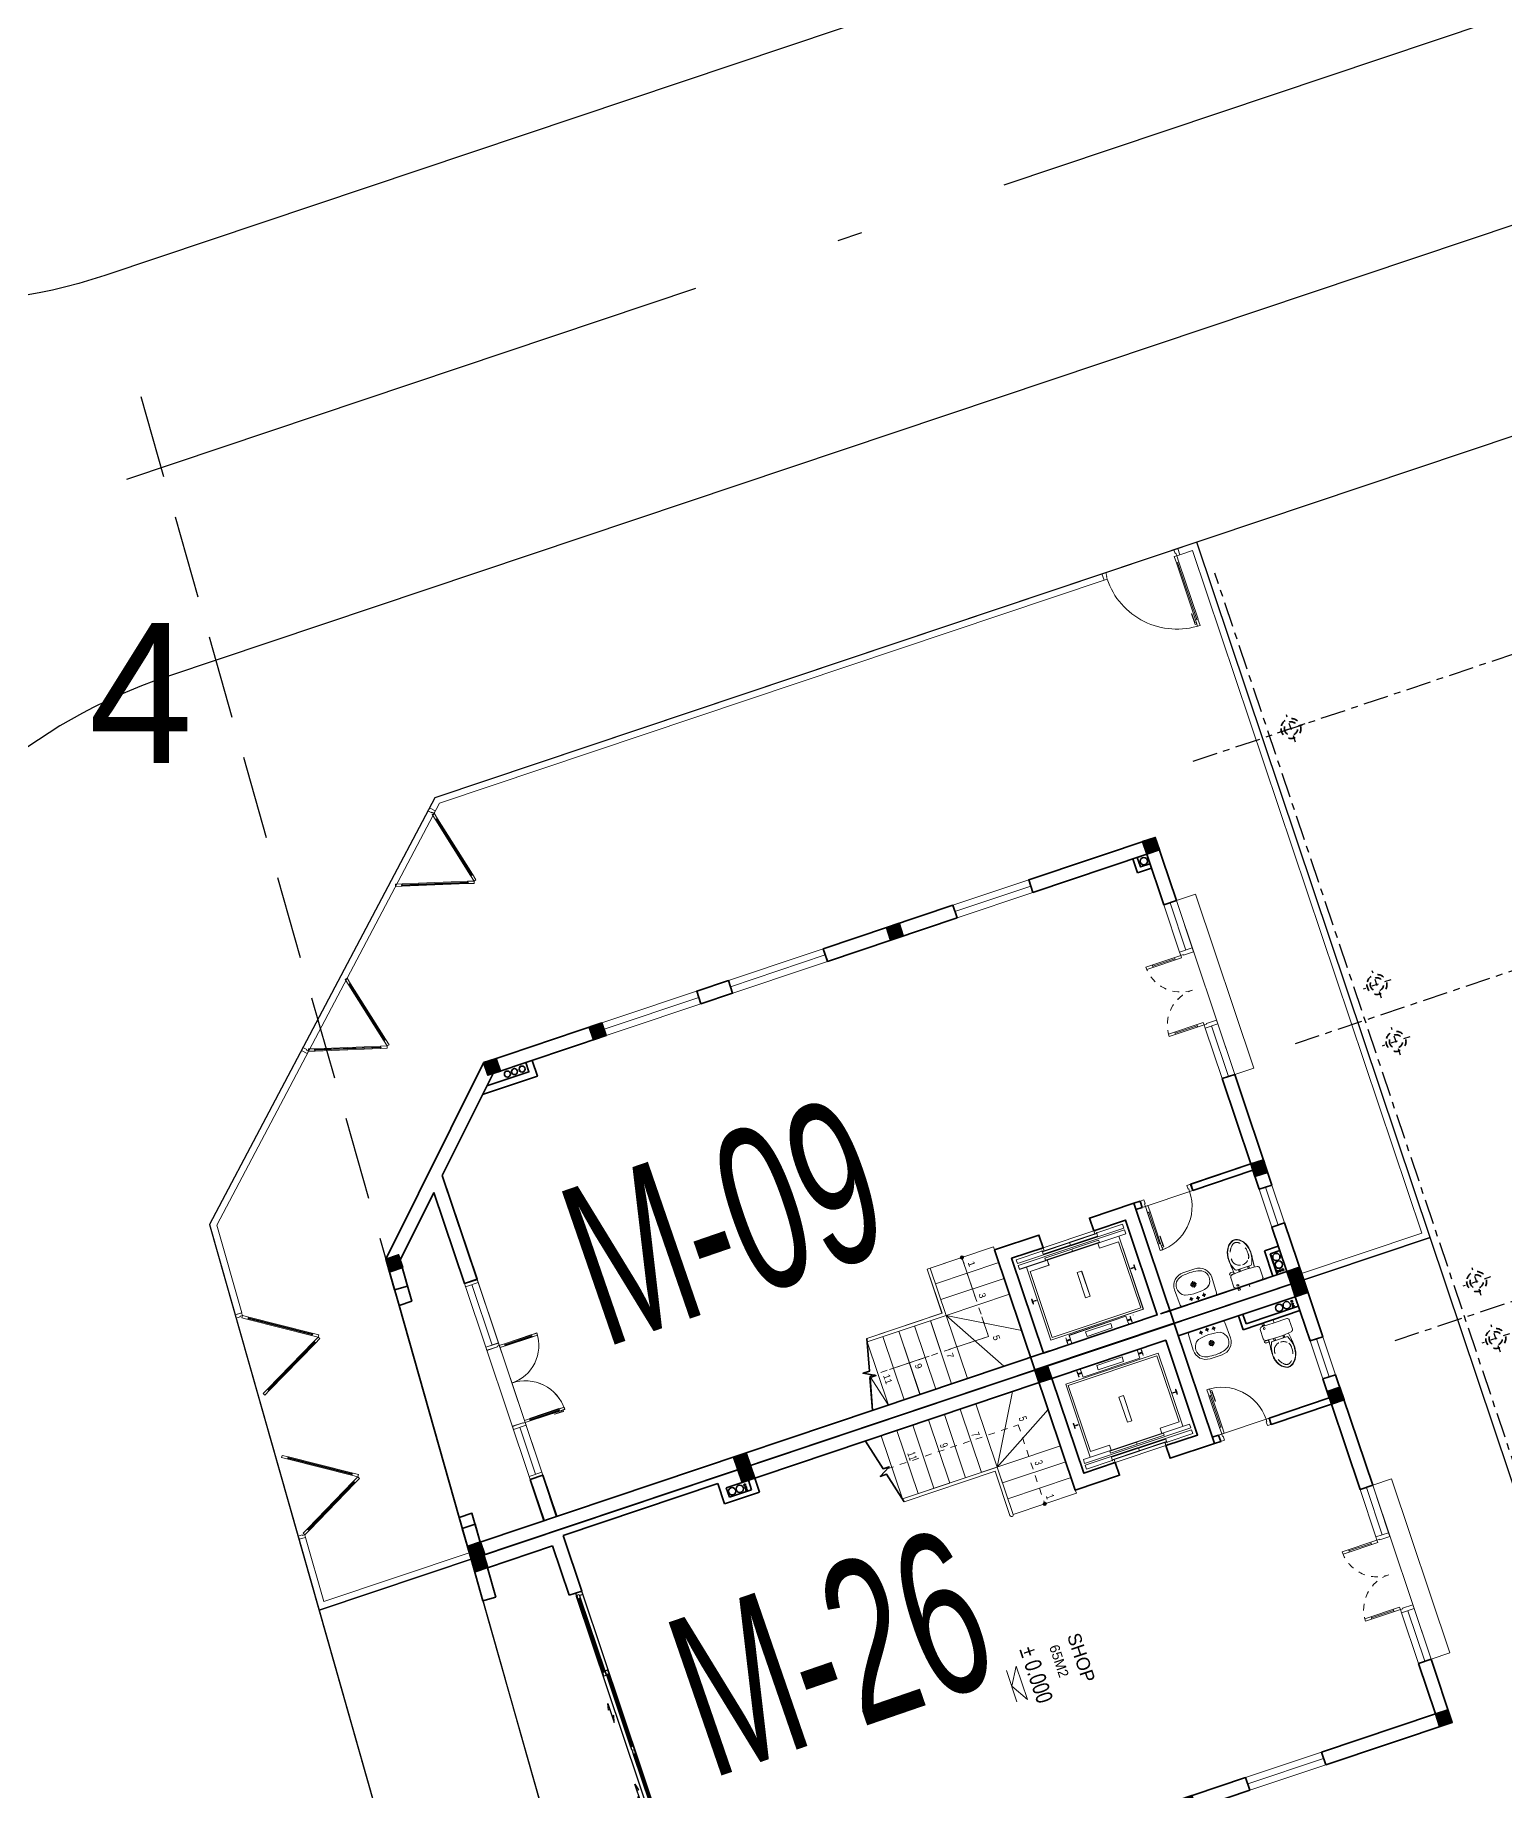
# Model space of a CAD drawing. Header units: metres. Extents: x 568006 to 1139366, y 2064802 to 4131555.
# Drawn here: x 569675.99 to 569698.03, y 2065962.79 to 2065989.13 of the extents above; entities that cross this region are included whole.
import ezdxf
from ezdxf.enums import TextEntityAlignment as Align
from ezdxf.xclip import XClip

# ---------------------------------------------------------------- set-up
doc = ezdxf.new("R2010")
doc.units = ezdxf.units.M
doc.header["$XCLIPFRAME"] = 0
for name, pattern in [('$AUDIT_BAD_LTYPE2', [0]), ('ACAD_ISO10W100', [18.5, 12, -3, 0.5, -3]), ('CENTER', [2, 1.25, -0.25, 0.25, -0.25]), ('CENTER2', [1.125, 0.75, -0.125, 0.125, -0.125]), ('HIDDEN', [0.375, 0.25, -0.125]), ('HIDDEN2', [0.1875, 0.125, -0.0625]), ('xref-thap C (mb tang 32-2)$0$HIDDEN', [0.375, 0.25, -0.125])]:
    doc.linetypes.add(name, pattern=pattern)
doc.layers.get('0').update_dxf_attribs({"linetype": 'CONTINUOUS'})
doc.layers.get('DEFPOINTS').update_dxf_attribs({"color": 152, "linetype": 'CONTINUOUS'})
doc.layers.add('-AREA', color=2, linetype='CONTINUOUS', plot=False)
for name, color, linetype, lineweight in [('-CONCRETE', 1, 'CONTINUOUS', 35), ('-DIM', 9, 'CONTINUOUS', 13), ('-DOOR', 137, 'CONTINUOUS', 9), ('-FURNITURE', 46, 'CONTINUOUS', 9), ('-HATCH', 8, 'CONTINUOUS', 5), ('-KH', 143, 'CONTINUOUS', 13), ('-LINE1', 7, 'CONTINUOUS', 18), ('-LINE2', 252, 'CONTINUOUS', 9), ('-TEXT', 7, 'CONTINUOUS', 15), ('-WALL', 4, 'CONTINUOUS', 35), ('A-KY HIEU', 34, 'CONTINUOUS', 20), ('E- RANH GIOI', 1, 'CENTER', 13), ('EC-Thiet bi', 8, 'CONTINUOUS', 25), ('hung-demlonha', 7, 'CONTINUOUS', 15)]:
    doc.layers.add(name, color=color, linetype=linetype, lineweight=lineweight)
for name, color, linetype in [('01.AXIS', 160, 'CENTER2'), ('APOLIC', 7, 'CONTINUOUS'), ('CDC.01.AXIS', 160, 'CENTER2'), ('datOlienke', 42, 'CONTINUOUS'), ('ghi_chu', 7, 'CONTINUOUS'), ('LogDg', 7, 'CONTINUOUS'), ('LoLK', 6, 'CONTINUOUS'), ('RANHGIOI', 2, 'HIDDEN'), ('TEXT25', 2, 'CONTINUOUS'), ('TimDg', 222, 'CONTINUOUS'), ('ViaHeS', 32, 'CONTINUOUS')]:
    doc.layers.add(name, color=color, linetype=linetype)
doc.styles.add('1', font='arial.ttf')
doc.styles.add('avantH', font='', dxfattribs={"height": 10})
doc.styles.add('kieuchuDim', font='arial.ttf', dxfattribs={"width": 0.75})
doc.styles.add('QH1', font='arialbd.ttf', dxfattribs={"width": 0.8})
doc.styles.add('SVN_AVO_thuong', font='')
doc.styles.add('T1', font='', dxfattribs={"height": 200})
doc.styles.get('avantH').set_extended_font_data('.VnAvantH')
doc.styles.get('SVN_AVO_thuong').set_extended_font_data('SVN-Avo')
doc.styles.get('T1').set_extended_font_data('VNgeometric Light')

# ---------------------------------------------------------------- blocks, each defined once
blk = doc.blocks.new('A$C33BC4D2A')
at = {"layer": 'A-KY HIEU', "color": 0, "const_width": 1.022}
blk.add_lwpolyline([(14.345, -292.097), (14.345, -4.903), (414.985, -4.903), (414.985, -292.097)], close=True, dxfattribs=at)
at = {"layer": 'DEFPOINTS', "color": 125}
blk.add_lwpolyline([(0, -297), (420, -297), (420, 0), (0, 0)], close=True, dxfattribs=at)
blk = doc.blocks.new('X-5M-DH-2-CORE$0$A$C75E80C28')
at = {"layer": '-LINE2', "linetype": 'Continuous', "ltscale": 2}
for p, q in [((-731, -149), (731, -149)), ((-731, -1305), (-731, -149)), ((-700, -179), (700, -179)), ((-700, -1225), (-700, -179)), ((-557, -113), (-560, -113)), ((-510, -22), (-510, -51)), ((-507, -22), (-510, -22)), ((-510, -109), (-510, -79)), ((-507, -22), (-507, -51)), ((-507, -109), (-507, -79)), ((-456, -57), (-501, -57)), ((-456, -60), (-501, -60)), ((-456, -70), (-501, -70)), ((-456, -73), (-501, -73)), ((-453, -63), (-453, -67)), ((-450, -63), (-450, -67)), ((450, -63), (450, -67)), ((453, -63), (453, -67)), ((456, -57), (501, -57)), ((456, -60), (501, -60)), ((456, -70), (501, -70)), ((456, -73), (501, -73)), ((457, -113), (460, -113)), ((507, -22), (510, -22)), ((507, -22), (507, -51)), ((507, -109), (507, -79)), ((510, -22), (510, -51)), ((510, -109), (510, -79)), ((700, -1225), (700, -179)), ((731, -1305), (731, -149)), ((840, -1305), (-840, -1305)), ((-840, -1365), (-840, -1305)), ((-700, -1225), (-400, -1225)), ((425, -1309), (-425, -1309)), ((-425, -1343), (-425, -1309)), ((-400, -1305), (-400, -1225)), ((0, -1309), (0, -1343)), ((700, -1225), (400, -1225)), ((400, -1305), (400, -1225)), ((425, -1343), (425, -1309)), ((840, -1365), (840, -1305)), ((840, -1365), (-840, -1365)), ((840, -1395), (-840, -1395)), ((-840, -1395), (-840, -1455)), ((-840, -1455), (-435, -1455)), ((-435, -1450), (-435, -1460)), ((-435, -1450), (-400, -1450)), ((-435, -1460), (-425, -1460)), ((-435, -1490), (-435, -1500)), ((-435, -1490), (-425, -1490)), ((-435, -1500), (-400, -1500)), ((-433, -1452), (-433, -1458)), ((-433, -1452), (-402, -1452)), ((-433, -1458), (-425, -1458)), ((-433, -1492), (-433, -1498)), ((-433, -1492), (-425, -1492)), ((-433, -1498), (-402, -1498)), ((430, -1406), (-430, -1406)), ((-430, -1406), (-430, -1446)), ((430, -1446), (-430, -1446)), ((425, -1343), (-425, -1343)), ((-425, -1458), (-425, -1460)), ((-425, -1490), (-425, -1492)), ((-402, -1452), (-402, -1498)), ((400, -1450), (-400, -1450)), ((-400, -1450), (-400, -1500)), ((0, -1406), (0, -1446)), ((400, -1450), (400, -1500)), ((435, -1450), (400, -1450)), ((435, -1500), (400, -1500)), ((402, -1452), (402, -1498)), ((433, -1452), (402, -1452)), ((433, -1498), (402, -1498)), ((433, -1458), (425, -1458)), ((425, -1458), (425, -1460)), ((435, -1460), (425, -1460)), ((425, -1490), (425, -1492)), ((435, -1490), (425, -1490)), ((433, -1492), (425, -1492)), ((430, -1406), (430, -1446)), ((433, -1452), (433, -1458)), ((433, -1492), (433, -1498)), ((435, -1450), (435, -1460)), ((840, -1455), (435, -1455)), ((435, -1490), (435, -1500)), ((840, -1395), (840, -1455))]:
    blk.add_line(p, q, dxfattribs=at)
for points in [[(-450, 0), (-450, -130), (450, -130), (450, 0)], [(-200, -29), (200, -29), (200, -101), (-200, -101)], [(-36, -584), (36, -584), (36, -984), (-36, -984)]]:
    blk.add_lwpolyline(points, close=True, dxfattribs=at)
for points in [[(-780, -789), (-751, -789, 0.414214), (-750, -788), (-750, -784), (-750, -780, 0.414214), (-751, -779), (-780, -779, -0.256978), (-784, -782), (-798, -782, -0.414214), (-801, -779), (-804, -750, 0.414214), (-807, -746), (-812, -746), (-812, -784), (-812, -822), (-807, -822, 0.414214), (-804, -818), (-801, -789, -0.414214), (-798, -786), (-784, -786, -0.256978), (-780, -789)], [(780, -789), (751, -789, -0.414214), (750, -788), (750, -784), (750, -780, -0.414214), (751, -779), (780, -779, 0.256978), (784, -782), (798, -782, 0.414214), (801, -779), (804, -750, -0.414214), (807, -746), (812, -746), (812, -784), (812, -822), (807, -822, -0.414214), (804, -818), (801, -789, 0.414214), (798, -786), (784, -786, 0.256978), (780, -789)]]:
    blk.add_lwpolyline(points, format="xyb", dxfattribs=at)
for centre, radius, start, end in [((-501, -51), 9.4, 180, 270), ((-501, -79), 9.4, 90, 180), ((-501, -51), 6.2, 180, 270), ((-501, -79), 6.2, 90, 180), ((-456, -63), 6.2, 360, 90), ((-456, -63), 3, 360, 90), ((-456, -67), 6.2, 270, 360), ((-456, -67), 3, 270, 360), ((456, -63), 6.2, 90, 180), ((456, -67), 6.2, 180, 270), ((456, -63), 3, 90, 180), ((456, -67), 3, 180, 270), ((501, -51), 6.2, 270, 360), ((501, -51), 9.4, 270, 360), ((501, -79), 9.4, 360, 90), ((501, -79), 6.2, 360, 90)]:
    blk.add_arc(centre, radius, start, end, dxfattribs=at)
blk = doc.blocks.new('A$C3F71457E')
at = {"layer": '-CONCRETE'}
blk.add_lwpolyline([(0, -100), (0, 400), (-1500, 400), (-1500, -1400), (0, -1400), (0, -900), (200, -900), (200, -1600), (-1700, -1600), (-1700, 600), (200, 600), (200, -100), (0, -100)], dxfattribs=at)
at = {"layer": '-LINE1'}
blk.add_line((0, -900), (0, -100), dxfattribs=at)
at = {"color": 2, "rotation": 90}
blk.add_blockref('X-5M-DH-2-CORE$0$A$C75E80C28', (-1500, -500), dxfattribs=at)
blk = doc.blocks.new('A$C18091ED7')
for p, q in [((0, -42), (0, 0)), ((146, -27), (179, -27)), ((146, -27), (146, -30)), ((146, -30), (166, -30)), ((153, -37), (146, -30)), ((152, 0), (152, -27)), ((152, 0), (179, 0)), ((153, -37), (166, -37)), ((153, -40), (153, -37)), ((153, -40), (178, -40)), ((153, -40), (178, -40)), ((153, -40), (153, -42)), ((165, -262), (165, -290)), ((185, -30), (166, -30)), ((178, -37), (166, -37)), ((168, -260), (228, -260)), ((185, -30), (178, -37)), ((178, -37), (178, -40)), ((178, -40), (178, -42)), ((179, 0), (179, -27)), ((179, -27), (185, -27)), ((185, -27), (185, -30)), ((231, -274), (231, -262)), ((-83, -267), (-83, -300)), ((-83, -278), (-83, -288)), ((-61, -290), (-83, -290)), ((-63, -265), (-81, -265)), ((-61, -267), (-61, -300)), ((61, -267), (61, -300)), ((61, -290), (83, -290)), ((63, -265), (81, -265)), ((83, -267), (83, -300)), ((83, -278), (83, -288)), ((168, -292), (207, -292))]:
    blk.add_line(p, q)
for points in [[(230, -219, -0.137407), (225, -235), (222, -241, -0.236081), (198, -255, -0.051961), (-198, -255, -0.236081), (-222, -241), (-225, -235, -0.137407), (-230, -219), (-230, -72, -0.198912), (-226, -63), (-209, -46, -0.198912), (-200, -42), (0, -42), (200, -42, -0.198912), (209, -46), (226, -63, -0.198912), (230, -72)], [(144, -619, -0.212405), (26, -734, -0.027685), (-1, -739, -0.022279), (-26, -734, -0.212405), (-144, -619, -0.142796), (-167, -428, -0.093005), (-128, -309, -0.256439), (-111, -300), (0, -300), (111, -300, -0.256439), (128, -309, -0.093005), (167, -428, -0.142796)]]:
    blk.add_lwpolyline(points, format="xyb", close=True)
at = {"linetype": 'xref-thap C (mb tang 32-2)$0$HIDDEN', "ltscale": 100}
blk.add_lwpolyline([(61, -669, -0.199031), (0, -699, -0.199031), (-61, -669, -0.218924), (-132, -478, -0.153791), (-112, -404, -0.236701), (0, -348, -0.236701), (112, -404, -0.153791), (132, -478, -0.218924)], format="xyb", close=True, dxfattribs=at)
blk.add_circle((166, -78), 13.9)
for centre, radius, start, end in [((168, -262), 2.47, 90, 180), ((-81, -267), 1.98, 90, 180), ((-63, -267), 1.98, 0, 90), ((63, -267), 1.98, 90, 180), ((81, -267), 1.98, 0, 90), ((168, -290), 2.47, 180, 270), ((207, -277), 15.5, 270, 306.4659), ((168, -225), 80.1, 306.4659, 320.3123), ((228, -274), 2.47, 320.3123, 0)]:
    blk.add_arc(centre, radius, start, end)
for points in [[(-156, -259), (-157, -267), (-164, -328), (-169, -385), (-184, -528), (-136, -679), (-50, -735), (-20, -741), (0, -744)], [(156, -259), (157, -267), (164, -328), (169, -385), (184, -528), (136, -679), (50, -735), (20, -741), (0, -744)]]:
    blk.add_open_spline(points, degree=3, knots=[130.613938, 130.613938, 130.613938, 130.613938, 152.852109, 311.129351, 417.703951, 561.383393, 697.692632, 710.812262, 710.812262, 710.812262, 710.812262])
blk = doc.blocks.new('*U286')
at = {"linetype": '$AUDIT_BAD_LTYPE2'}
for p, q in [((70, 100), (70, 600)), ((90, 600), (90, 100))]:
    blk.add_line(p, q, dxfattribs=at)
for points in [[(50, 600), (90, 600), (90, 700), (50, 700), (50, 600)], [(50, 603), (50, 100)], [(50, 100), (90, 100), (90, 0), (50, 0), (50, 100)]]:
    blk.add_lwpolyline(points)
for points in [[(118, 495), (118, 664), (90, 664), (90, 636), (113, 636), (113, 495)], [(0, 0), (50, 0), (50, -40), (60, -40), (60, -100), (0, -100)], [(800, 0), (750, 0), (750, -40), (740, -40), (740, -100), (800, -100)]]:
    blk.add_lwpolyline(points, close=True)
at = {"linetype": '$AUDIT_BAD_LTYPE2', "ltscale": 0.3}
blk.add_arc((50, 0), 700, 0, 90, dxfattribs=at)
blk = doc.blocks.new('*U181')
for points in [[(22, 564), (22, 734), (50, 734), (50, 706), (27, 706), (27, 564)], [(0, 0), (50, 0), (50, -40), (60, -40), (60, -246), (0, -246)], [(1599, 0), (1549, 0), (1549, -40), (1539, -40), (1539, -246), (1599, -246)]]:
    blk.add_lwpolyline(points, close=True)
for points in [[(50, 670), (90, 670), (90, 770), (50, 770), (50, 670)], [(50, 673), (50, 100)], [(1549, 629), (1509, 629), (1509, 729), (1549, 729), (1549, 629)], [(1549, 632), (1549, 100)], [(50, 100), (90, 100), (90, 0), (50, 0), (50, 100)], [(1549, 100), (1509, 100), (1509, 0), (1549, 0), (1549, 100)]]:
    blk.add_lwpolyline(points)
at = {"ltscale": 0.3}
for points in [[(820, 0, 0.414214), (50, 770, 0.414214)], [(820, 0, -0.414214), (1549, 729, -0.414214)]]:
    blk.add_lwpolyline(points, format="xyb", dxfattribs=at)
at = {"layer": 'APOLIC', "linetype": '$AUDIT_BAD_LTYPE2'}
for p, q in [((70, 100), (70, 670)), ((90, 670), (90, 100)), ((1509, 629), (1509, 100)), ((1529, 100), (1529, 629))]:
    blk.add_line(p, q, dxfattribs=at)
blk = doc.blocks.new('*U268')
for p, q in [((-1110, 450), (-1150, 450)), ((-1130, 100), (-1130, 450)), ((-90, 450), (-50, 450)), ((-70, 100), (-70, 450)), ((-1110, 100), (-1150, 100)), ((-90, 100), (-50, 100))]:
    blk.add_line(p, q)
for points in [[(-1150, 0), (-1110, 0), (-1110, 550), (-1150, 550)], [(-50, 0), (-90, 0), (-90, 550), (-50, 550)], [(-1200, -200), (-1140, -200), (-1140, -40), (-1150, -40), (-1150, 0), (-1200, 0)], [(0, -200), (-60, -200), (-60, -40), (-50, -40), (-50, 0), (0, 0)]]:
    blk.add_lwpolyline(points, close=True)
at = {"linetype": 'HIDDEN', "ltscale": 0.1}
for centre, start, end in [((-1150, 0), 0, 90), ((-50, 0), 90, 180)]:
    blk.add_arc(centre, 550, start, end, dxfattribs=at)
blk = doc.blocks.new('A$C4ace49fd')
for p, q in [((167, 414), (224, 414)), ((195, 383), (195, 443)), ((267, 429), (324, 429)), ((295, 398), (295, 458)), ((295, 165), (295, 264)), ((367, 414), (424, 414)), ((395, 383), (395, 443)), ((249, 215), (342, 215))]:
    blk.add_line(p, q)
for points in [[(0, 200, 0.414214), (200, 0), (390, 0, 0.414214), (590, 200), (581, 446, 0.409799), (551, 475), (39, 475, 0.403607), (9, 446)], [(177, 40, 0.090773), (424, 43, 0.149887), (521, 96, 0.430722), (482, 321, 0.080637), (470, 327, 0.127732), (125, 329, 0.074208), (114, 325, 0.443092), (69, 96, 0.13364), (154, 46, 0.033617)]]:
    blk.add_lwpolyline(points, format="xyb", close=True)
for centre, radius in [((195, 414), 17.5), ((295, 429), 17.5), ((395, 414), 17.5), ((295, 215), 37.5), ((295, 215), 22.5), ((295, 215), 22.5)]:
    blk.add_circle(centre, radius)
blk = doc.blocks.new('A$C5C575821')
at = {"layer": '-CONCRETE'}
h = blk.add_hatch(color=256, dxfattribs=at)
h.dxf.hatch_style = 1
h.paths.add_polyline_path([(0, 200), (0, 0), (200, 0), (200, 200)])
blk.add_lwpolyline([(0, 0), (200, 0), (200, 200), (0, 200)], close=True, dxfattribs=at)
blk = doc.blocks.new('MAU M9SH')
at = {"layer": '-HATCH', "true_color": 0x8c8896}
h = blk.add_hatch(color=252, dxfattribs=at)
h.dxf.hatch_style = 1
edge = h.paths.add_edge_path()
edge.add_arc((6051, -4751), 24.6, 0, 360)
at = {"layer": '-CONCRETE'}
for centre, radius in [((1285, -275, 0), 55), ((7545, -280, 0), 55), ((7666, -280, 0), 55), ((7757, -249, 0), 13), ((7757, -291, 0), 13), ((7757, -329, 0), 13), ((1275, -10104), 45), ((1275, -10224), 45), ((1275, -10337), 45)]:
    blk.add_circle(centre, radius, dxfattribs=at)
at = {"layer": '-DOOR'}
for p, q in [((4750, 0), (2000, 0)), ((1000, -2000), (1000, -3200)), ((1000, -3200), (1000, -2000)), ((1100, -2000), (1100, -3200)), ((1100, -3200), (1100, -2000)), ((1200, -2000), (1200, -3200)), ((1200, -3200), (1200, -2000)), ((1099, -5250), (1100, -6750)), ((1000, -7250), (1000, -6750)), ((1199, -7250), (1199, -6750)), ((1100, -7250), (1100, -8750)), ((4050, -11747), (7150, -11747)), ((4100, -11847), (5057, -11847)), ((6357, -11847), (7100, -11847)), ((4050, -11947), (7150, -11947))]:
    blk.add_line(p, q, dxfattribs=at)
for points in [[(2750, 0), (2000, 0), (2000, -200), (2750, -200)], [(4750, 0), (3950, 0), (3950, -200), (4750, -200)], [(6500, 0), (7100, 0), (7100, -200), (6500, -200)], [(1199, -8750), (1200, -5250), (1000, -5250), (999, -8750)], [(4100, -11947), (4050, -11947), (4050, -11747), (4100, -11747)], [(7100, -11947), (7150, -11947), (7150, -11747), (7100, -11747)]]:
    blk.add_lwpolyline(points, close=True, dxfattribs=at)
for points in [[(2750, -100), (2000, -100)], [(4750, -100), (3950, -100)], [(7100, -100), (6500, -100)]]:
    blk.add_lwpolyline(points, dxfattribs=at)
at = {"layer": '-HATCH'}
blk.add_line((6200, -1950), (6200, -1150), dxfattribs=at)
at = {"layer": '-KH', "linetype": 'HIDDEN2', "ltscale": 5}
blk.add_line((7300, -6626), (7800, -6501), dxfattribs=at)
blk.add_lwpolyline([(6051, -4751), (7300, -4751), (7300, -6626)], dxfattribs=at)
at = {"layer": '-KH'}
blk.add_circle((6051, -4751), 24.6, dxfattribs=at)
at = {"layer": '-LINE1'}
for p, q in [((6100, -4250), (6051, -4250)), ((6051, -5251), (6051, -4251)), ((6051, -4251), (6051, -5301)), ((6300, -5251), (6300, -4251)), ((6300, -4251), (6300, -5251)), ((6550, -5251), (6550, -4251)), ((6550, -4251), (6550, -5251)), ((6800, -4251), (6800, -5251)), ((6800, -5251), (7377, -4251)), ((6800, -5251), (7800, -4673)), ((6800, -5251), (6051, -5251)), ((6800, -6501), (6800, -5251)), ((6750, -5301), (6051, -5301)), ((6750, -6488), (6750, -5301))]:
    blk.add_line(p, q, dxfattribs=at)
at = {"layer": '-LINE1', "lineweight": 18}
for p, q in [((6800, -5251), (7800, -5251)), ((6800, -5501), (7800, -5501)), ((6800, -5751), (7800, -5751)), ((6800, -6001), (7800, -6001)), ((6800, -6251), (7800, -6251)), ((6800, -6501), (7800, -6501)), ((7800, -6751), (7800, -6751))]:
    blk.add_line(p, q, dxfattribs=at)
at = {"layer": '-LINE1'}
blk.add_lwpolyline([(2000, 0), (2000, 300), (4750, 300), (4750, 0)], dxfattribs=at)
at = {"layer": '-LINE2'}
blk.add_line((4050, -11947), (7150, -11947), dxfattribs=at)
at = {"layer": '-WALL'}
for p, q in [((2000, 0), (1000, 0)), ((2000, -200), (1200, -200)), ((1350, -350), (1350, -200)), ((1420, -420), (1420, -200)), ((2000, 0), (2000, -200)), ((6500, 0), (4750, 0)), ((4750, -200), (4750, 0)), ((6100, -200), (4750, -200)), ((6100, -1150), (6100, -200)), ((6500, -200), (6200, -200)), ((6200, -1150), (6200, -200)), ((6500, -200), (6500, 0)), ((8000, 0), (7100, 0)), ((7100, -200), (7100, 0)), ((7800, -200), (7100, -200)), ((7400, -420), (7400, -200)), ((7470, -350), (7470, -200)), ((7800, -2100), (7800, -200)), ((8000, -13168), (8000, 0)), ((1350, -350), (1200, -350)), ((1420, -420), (1200, -420)), ((7400, -420), (7800, -420)), ((7470, -350), (7800, -350)), ((6200, -1150), (6100, -1150)), ((6200, -1950), (6100, -1950)), ((6200, -2050), (6200, -1950)), ((7800, -2050), (7800, -2200)), ((1000, -3200), (1000, -5250)), ((1000, -3200), (1200, -3200)), ((1200, -3200), (1200, -5250)), ((7800, -12959), (7800, -3950)), ((1199, -5250), (1000, -5250)), ((1000, -5250), (1200, -5250)), ((1199, -8750), (999, -8750)), ((1000, -8750), (1000, -10622)), ((1000, -8750), (1200, -8750)), ((1200, -8750), (1200, -10539)), ((1000, -10622), (3326, -12947)), ((1200, -10539), (2409, -11747)), ((2409, -11747), (4050, -11747)), ((4050, -11947), (4050, -11747)), ((7150, -11747), (7800, -11747)), ((7150, -11947), (7150, -11747)), ((2609, -11947), (4050, -11947)), ((2609, -11947), (3412, -12751)), ((7150, -11947), (7800, -11947))]:
    blk.add_line(p, q, dxfattribs=at)
at = {"layer": '-WALL', "color": 250}
for p, q in [((1200, -6750), (1000, -6750)), ((1200, -7250), (1000, -7250))]:
    blk.add_line(p, q, dxfattribs=at)
at = {"layer": '-WALL'}
for points in [[(1200, -200), (1200, -2000), (1000, -2000), (1000, 0)], [(6100, -1950), (6100, -2050)], [(6750, -6488), (7226, -6607), (7226, -6708), (7320, -6537), (7320, -6631), (7800, -6751)], [(1447, -10786), (1447, -9920), (1200, -9920)], [(1200, -10020), (1347, -10020), (1347, -10686)], [(3412, -12751), (4050, -12781), (4050, -12982), (3326, -12947)], [(7350, -13137), (4050, -12982)], [(7800, -12959), (7350, -12937), (7350, -13137), (8000, -13168)]]:
    blk.add_lwpolyline(points, dxfattribs=at)
for points in [[(1200, -350), (1200, -200), (1350, -200), (1350, -350)], [(1000, -6750), (1200, -6750), (1200, -7250), (1000, -7250)]]:
    blk.add_lwpolyline(points, close=True, dxfattribs=at)
at = {"layer": 'DEFPOINTS'}
blk.add_lwpolyline([(-3000, 2000), (-3000, -10051), (1994, -15287), (8000, -15571), (8000, 2000)], close=True, dxfattribs=at)
at = {"layer": '-DOOR', "xscale": -1}
for name, p, rotation in [('*U268', (3950, -200), 180), ('*U286', (6200, -1950), 270)]:
    blk.add_blockref(name, p, dxfattribs=dict(at, rotation=rotation))
at = {"layer": '-DOOR', "xscale": -0.8130081300813009, "yscale": 0.8130081300813009, "zscale": 0.8130081300813009}
blk.add_blockref('*U181', (6357, -11747), dxfattribs=at)
at = {"layer": '-FURNITURE', "rotation": 270}
blk.add_blockref('A$C18091ED7', (7842, -797), dxfattribs=at)
at = {"layer": '-FURNITURE', "xscale": -1, "rotation": 270}
blk.add_blockref('A$C4ace49fd', (7325, -1884), dxfattribs=at)
at = {"layer": '-WALL'}
for p in [(1000, -200), (6100, -200), (7800, -200), (1000, -4250), (1000, -8950), (7800, -8950), (1000, -10620), (3326, -12947), (7800, -13150)]:
    blk.add_blockref('A$C5C575821', p, dxfattribs=at)
at = {"layer": '-WALL', "rotation": 180}
blk.add_blockref('A$C3F71457E', (6300, -3650), dxfattribs=at)
at = {"layer": '-TEXT', "style": 'T1'}
for s, p in [('1', (6152, -4693)), ('3', (6652, -4693)), ('5', (7321, -4693)), ('7', (7353, -5436)), ('9', (7353, -5936)), ('11', (7353, -6436))]:
    blk.add_text(s, height=100, rotation=360, dxfattribs=at).set_placement(p)
blk = doc.blocks.new('A$C758D662A')
at = {"linetype": 'HIDDEN', "ltscale": 500}
for radius in [300, 200]:
    blk.add_circle((0, 0), radius, dxfattribs=at)
at = {"layer": 'CDC.01.AXIS', "ltscale": 200}
for p, q in [((437, 0), (-437, 0)), ((0, 437), (0, -437))]:
    blk.add_line(p, q, dxfattribs=at)
blk = doc.blocks.new('MAU M1SH')
at = {"layer": '01.AXIS', "ltscale": 500}
for p, q in [((-370, 15724), (-370, -2671)), ((5410, 15724), (5410, -2671)), ((-1468, 14700), (6323, 14700)), ((-1468, 9100), (6323, 9100)), ((-1468, 4400), (6323, 4400)), ((-1575, -100), (6216, -100))]:
    blk.add_line(p, q, dxfattribs=at)
at = {"xscale": 0.5, "yscale": 0.5, "zscale": 0.5}
for p in [(-30, 14700), (5070, 14700), (-30, 9550), (5070, 9550), (-30, 8650), (5070, 8650), (-30, 4850), (5070, 4850), (-30, 3950), (5070, 3950), (-30, -100), (5070, -100)]:
    blk.add_blockref('A$C758D662A', p, dxfattribs=at)
blk = doc.blocks.new('*U179')
at = {"linetype": '$AUDIT_BAD_LTYPE2'}
for p, q in [((70, 100), (70, 1000)), ((90, 1000), (90, 100))]:
    blk.add_line(p, q, dxfattribs=at)
for points in [[(50, 1000), (90, 1000), (90, 1100), (50, 1100), (50, 1000)], [(50, 1003), (50, 100)], [(50, 100), (90, 100), (90, 0), (50, 0), (50, 100)]]:
    blk.add_lwpolyline(points)
for points in [[(118, 895), (118, 1064), (90, 1064), (90, 1036), (113, 1036), (113, 895)], [(0, 0), (50, 0), (50, -40), (60, -40), (60, -100), (0, -100)], [(1200, 0), (1150, 0), (1150, -40), (1140, -40), (1140, -100), (1200, -100)]]:
    blk.add_lwpolyline(points, close=True)
at = {"linetype": '$AUDIT_BAD_LTYPE2', "ltscale": 0.3}
blk.add_arc((50, 0), 1100, 0, 90, dxfattribs=at)
blk = doc.blocks.new('CONG2')
at = {"layer": '-LINE1', "lineweight": 18}
blk.add_line((257137, -126793), (257137, -126693), dxfattribs=at)
at = {"ltscale": 100}
for p, q in [((255907, -126606), (256397, -125757)), ((256427, -125775), (255937, -126623)), ((256527, -125775), (257017, -126623)), ((257047, -126606), (256557, -125757))]:
    blk.add_line(p, q, dxfattribs=at)
at = {"color": 8, "ltscale": 100}
for points in [[(256412, -125755), (256421, -125760), (255921, -126626), (255912, -126621)], [(256541, -125755), (256533, -125760), (257033, -126626), (257041, -126621)]]:
    blk.add_lwpolyline(points, close=True, dxfattribs=at)
at = {"ltscale": 100}
for points in [[(256477, -125688), (256427, -125775), (256416, -125768), (256421, -125760), (256412, -125755), (256407, -125763), (256397, -125757), (256447, -125671)], [(256477, -125688), (256527, -125775), (256538, -125768), (256533, -125760), (256541, -125755), (256546, -125763), (256557, -125757), (256507, -125671)], [(255917, -126612), (255912, -126621), (255921, -126626), (255926, -126617), (255937, -126623), (255887, -126710), (255857, -126693), (255907, -126606)], [(257036, -126612), (257041, -126621), (257033, -126626), (257028, -126617), (257017, -126623), (257067, -126710), (257097, -126693), (257047, -126606)], [(257087, -126728), (257097, -126728), (257097, -126693), (257137, -126693), (257137, -126793), (257087, -126793)]]:
    blk.add_lwpolyline(points, close=True, dxfattribs=at)
blk = doc.blocks.new('A$C11935A8C')
at = {"layer": '-HATCH', "true_color": 0x8c8896}
h = blk.add_hatch(color=252, dxfattribs=at)
h.dxf.hatch_style = 1
edge = h.paths.add_edge_path()
edge.add_arc((9.051, 10.82), 0.0246, 0, 360)
at = {"layer": '-CONCRETE'}
for centre, radius in [((4.285, 15.296), 0.055), ((10.545, 15.291), 0.055), ((10.666, 15.291), 0.055), ((10.757, 15.322), 0.013), ((10.757, 15.28), 0.013), ((10.757, 15.242), 0.013), ((4.275, 5.467), 0.045), ((4.275, 5.346), 0.045), ((4.275, 5.234), 0.045)]:
    blk.add_circle(centre, radius, dxfattribs=at)
at = {"layer": '-DOOR'}
for p, q in [((7.75, 15.571), (5, 15.571)), ((4, 13.571), (4, 12.371)), ((4, 12.371), (4, 13.571)), ((4.1, 13.571), (4.1, 12.371)), ((4.1, 12.371), (4.1, 13.571)), ((4.2, 13.571), (4.2, 12.371)), ((4.2, 12.371), (4.2, 13.571)), ((4.099, 10.321), (4.1, 8.821)), ((4, 8.321), (4, 8.821)), ((4.199, 8.321), (4.199, 8.821)), ((4.1, 8.321), (4.1, 6.821)), ((7.05, 3.823), (10.15, 3.823)), ((7.1, 3.723), (8.057, 3.723)), ((9.357, 3.723), (10.1, 3.723)), ((7.05, 3.623), (10.15, 3.623))]:
    blk.add_line(p, q, dxfattribs=at)
for points in [[(5.75, 15.571), (5, 15.571), (5, 15.371), (5.75, 15.371)], [(7.75, 15.571), (6.95, 15.571), (6.95, 15.371), (7.75, 15.371)], [(9.5, 15.571), (10.1, 15.571), (10.1, 15.371), (9.5, 15.371)], [(4.199, 6.821), (4.2, 10.321), (4, 10.321), (3.999, 6.821)], [(7.1, 3.623), (7.05, 3.623), (7.05, 3.823), (7.1, 3.823)], [(10.1, 3.623), (10.15, 3.623), (10.15, 3.823), (10.1, 3.823)]]:
    blk.add_lwpolyline(points, close=True, dxfattribs=at)
for points in [[(5.75, 15.471), (5, 15.471)], [(7.75, 15.471), (6.95, 15.471)], [(10.1, 15.471), (9.5, 15.471)]]:
    blk.add_lwpolyline(points, dxfattribs=at)
at = {"layer": '-HATCH'}
blk.add_line((9.2, 13.621), (9.2, 14.421), dxfattribs=at)
at = {"layer": '-KH', "linetype": 'HIDDEN2', "ltscale": 5}
blk.add_line((10.3, 8.945), (10.8, 9.07), dxfattribs=at)
blk.add_lwpolyline([(9.051, 10.82), (10.3, 10.82), (10.3, 8.945)], dxfattribs=at)
at = {"layer": '-KH'}
blk.add_circle((9.051, 10.82), 0.0246, dxfattribs=at)
at = {"layer": '-LINE1'}
for p, q in [((9.1, 11.321), (9.051, 11.321)), ((9.051, 10.32), (9.051, 11.32)), ((9.051, 11.32), (9.051, 10.27)), ((9.3, 10.32), (9.3, 11.32)), ((9.3, 11.32), (9.3, 10.32)), ((9.55, 10.32), (9.55, 11.32)), ((9.55, 11.32), (9.55, 10.32)), ((9.8, 11.32), (9.8, 10.32)), ((9.8, 10.32), (10.377, 11.32)), ((9.8, 10.32), (10.8, 10.898)), ((9.8, 10.32), (9.051, 10.32)), ((9.75, 10.27), (9.051, 10.27)), ((9.75, 9.083), (9.75, 10.27)), ((9.8, 9.07), (9.8, 10.32))]:
    blk.add_line(p, q, dxfattribs=at)
at = {"layer": '-LINE1', "lineweight": 18}
for p, q in [((9.8, 10.32), (10.8, 10.32)), ((9.8, 10.07), (10.8, 10.07)), ((9.8, 9.82), (10.8, 9.82)), ((9.8, 9.57), (10.8, 9.57)), ((9.8, 9.32), (10.8, 9.32)), ((9.8, 9.07), (10.8, 9.07)), ((10.8, 8.82), (10.8, 8.82))]:
    blk.add_line(p, q, dxfattribs=at)
at = {"layer": '-LINE1', "linetype": 'Continuous', "ltscale": 10}
blk.add_line((9.901, 0.152), (9.896, 0.052), dxfattribs=at)
blk.add_lwpolyline([(0, 17.571), (0, 5.519), (4.994, 0.284), (11, 0), (11, 17.571)], close=True, dxfattribs=at)
for points in [[(10.9, 15.571), (10.9, 17.471), (0.1, 17.471), (0.1, 17.271)], [(0.1, 16.071), (0.1, 5.56), (5.039, 0.382), (6.405, 0.317), (6.4, 0.217)]]:
    blk.add_lwpolyline(points, dxfattribs=at)
at = {"layer": '-LINE1'}
blk.add_lwpolyline([(5, 15.571), (5, 15.871), (7.75, 15.871), (7.75, 15.571)], dxfattribs=at)
at = {"layer": '-LINE2'}
blk.add_line((7.05, 3.623), (10.15, 3.623), dxfattribs=at)
for points in [[(10.52, 2.425), (6.806, 2.601)], [(9.901, 0.152), (10.9, 0.105), (10.9, 2.407)]]:
    blk.add_lwpolyline(points, dxfattribs=at)
at = {"layer": '-WALL'}
for p, q in [((5, 15.571), (4, 15.571)), ((5, 15.571), (5, 15.371)), ((9.5, 15.571), (7.75, 15.571)), ((7.75, 15.371), (7.75, 15.571)), ((9.5, 15.371), (9.5, 15.571)), ((11, 15.571), (10.1, 15.571)), ((10.1, 15.371), (10.1, 15.571)), ((11, 2.403), (11, 15.571)), ((5, 15.371), (4.2, 15.371)), ((4.35, 15.221), (4.35, 15.371)), ((4.42, 15.151), (4.42, 15.371)), ((9.1, 15.371), (7.75, 15.371)), ((9.1, 14.421), (9.1, 15.371)), ((9.5, 15.371), (9.2, 15.371)), ((9.2, 14.421), (9.2, 15.371)), ((10.8, 15.371), (10.1, 15.371)), ((10.4, 15.151), (10.4, 15.371)), ((10.47, 15.221), (10.47, 15.371)), ((10.8, 13.471), (10.8, 15.371)), ((4.35, 15.221), (4.2, 15.221)), ((4.42, 15.151), (4.2, 15.151)), ((10.4, 15.151), (10.8, 15.151)), ((10.47, 15.221), (10.8, 15.221)), ((9.2, 14.421), (9.1, 14.421)), ((9.2, 13.621), (9.1, 13.621)), ((9.2, 13.521), (9.2, 13.621)), ((10.8, 13.521), (10.8, 13.371)), ((4, 12.371), (4, 10.321)), ((4, 12.371), (4.2, 12.371)), ((4.2, 12.371), (4.2, 10.321)), ((10.8, 2.612), (10.8, 11.621)), ((4.199, 10.321), (4, 10.321)), ((4, 10.321), (4.2, 10.321)), ((4.199, 6.821), (3.999, 6.821)), ((4, 6.821), (4, 4.949)), ((4, 6.821), (4.2, 6.821)), ((4.2, 6.821), (4.2, 5.032)), ((4.2, 5.032), (5.409, 3.823)), ((4, 4.949), (6.326, 2.623)), ((5.409, 3.823), (7.05, 3.823)), ((7.05, 3.623), (7.05, 3.823)), ((10.15, 3.823), (10.8, 3.823)), ((10.15, 3.623), (10.15, 3.823)), ((5.609, 3.623), (7.05, 3.623)), ((5.609, 3.623), (6.412, 2.82)), ((10.15, 3.623), (10.8, 3.623)), ((10.52, 2.425), (10.52, 2.626)), ((10.8, 2.612), (10.52, 2.626)), ((10.52, 2.425), (11, 2.403))]:
    blk.add_line(p, q, dxfattribs=at)
at = {"layer": '-WALL', "color": 250}
for p, q in [((4.2, 8.821), (4, 8.821)), ((4.2, 8.321), (4, 8.321))]:
    blk.add_line(p, q, dxfattribs=at)
at = {"layer": '-WALL'}
for points in [[(4.2, 15.371), (4.2, 13.571), (4, 13.571), (4, 15.571)], [(9.1, 13.621), (9.1, 13.521)], [(9.75, 9.083), (10.226, 8.964), (10.226, 8.862), (10.32, 9.034), (10.32, 8.94), (10.8, 8.82)], [(4.447, 4.784), (4.447, 5.651), (4.2, 5.651)], [(4.2, 5.551), (4.347, 5.551), (4.347, 4.884)], [(6.326, 2.623), (6.806, 2.601), (6.815, 2.801), (6.412, 2.82)]]:
    blk.add_lwpolyline(points, dxfattribs=at)
for points in [[(4.2, 15.221), (4.2, 15.371), (4.35, 15.371), (4.35, 15.221)], [(4, 8.821), (4.2, 8.821), (4.2, 8.321), (4, 8.321)]]:
    blk.add_lwpolyline(points, close=True, dxfattribs=at)
at = {"layer": '-DOOR', "yscale": 0.001, "zscale": 0.001}
for name, p, xscale, rotation in [('*U179', (0.1, 17.271), 0.001, 270), ('*U268', (6.95, 15.371), -0.001, 180), ('*U286', (9.2, 13.621), -0.001, 270), ('CONG2', (269.347, -93.151), -0.001, 313.6480678776666), ('CONG2', (-82.778, 275.996), 0.001, 313.6480678776806), ('CONG2', (269.244, 114.712), -0.001, 357.2904536216293), ('CONG2', (-240.987, 138.809), 0.001, 357.3018178901129)]:
    blk.add_blockref(name, p, dxfattribs=dict(at, xscale=xscale, rotation=rotation))
at = {"layer": '-DOOR', "xscale": -0.0008130081300813009, "yscale": 0.0008130081300813009, "zscale": 0.0008130081300813009}
blk.add_blockref('*U181', (9.357, 3.823), dxfattribs=at)
at = {"layer": '-FURNITURE', "yscale": 0.001, "zscale": 0.001, "rotation": 270}
for name, p, xscale in [('A$C18091ED7', (10.842, 14.774), 0.001), ('A$C4ace49fd', (10.325, 13.687), -0.001)]:
    blk.add_blockref(name, p, dxfattribs=dict(at, xscale=xscale))
at = {"layer": '-WALL', "xscale": 0.001, "yscale": 0.001, "zscale": 0.001}
for p in [(4, 15.371), (9.1, 15.371), (10.8, 15.371), (4, 11.321), (4, 6.62), (10.8, 6.621), (4, 4.95), (6.326, 2.623), (10.8, 2.421)]:
    blk.add_blockref('A$C5C575821', p, dxfattribs=at)
at = {"layer": '-WALL', "xscale": 0.001, "yscale": 0.001, "zscale": 0.001, "rotation": 180}
blk.add_blockref('A$C3F71457E', (9.3, 11.921), dxfattribs=at)
at = {"layer": '-TEXT', "style": 'T1'}
for s, p in [('1', (9.152, 10.878)), ('3', (9.652, 10.878)), ('5', (10.321, 10.878)), ('7', (10.353, 10.135)), ('9', (10.353, 9.635)), ('11', (10.353, 9.135))]:
    blk.add_text(s, height=0.1, dxfattribs=at).set_placement(p)
blk = doc.blocks.new('*U182')
at = {"color": 8, "ltscale": 100}
for p, q in [((50, 100), (4969, 100)), ((50, 0), (4969, 0))]:
    blk.add_line(p, q, dxfattribs=at)
at = {"ltscale": 100}
for p, q in [((105, 45), (1245, 45)), ((1245, 10), (105, 10)), ((1315, 90), (2440, 90)), ((2440, 55), (1315, 55)), ((3704, 90), (2580, 90)), ((2580, 55), (3704, 55)), ((4914, 45), (3774, 45)), ((3774, 10), (4914, 10))]:
    blk.add_line(p, q, dxfattribs=at)
for points in [[(50, 100), (0, 100), (0, 0), (50, 0), (50, 10), (35, 10), (35, 45), (50, 45)], [(5019, 0), (4969, 0), (4969, 10), (4984, 10), (4984, 45), (4969, 45), (4969, 100), (5019, 100)]]:
    blk.add_lwpolyline(points, close=True)
for points in [[(105, 32), (95, 32), (95, 22), (105, 22), (105, 10), (35, 10), (35, 45), (105, 45)], [(1245, 90), (1315, 90), (1315, 77), (1305, 77), (1305, 67), (1315, 67), (1315, 55), (1245, 55)], [(1315, 10), (1245, 10), (1245, 22), (1255, 22), (1255, 32), (1245, 32), (1245, 45), (1315, 45)], [(2440, 67), (2450, 67), (2450, 77), (2440, 77), (2440, 90), (2510, 90), (2510, 55), (2440, 55)], [(2580, 67), (2570, 67), (2570, 77), (2580, 77), (2580, 90), (2510, 90), (2510, 55), (2580, 55)], [(3774, 90), (3704, 90), (3704, 77), (3714, 77), (3714, 67), (3704, 67), (3704, 55), (3774, 55)], [(3704, 10), (3774, 10), (3774, 22), (3764, 22), (3764, 32), (3774, 32), (3774, 45), (3704, 45)], [(4914, 32), (4924, 32), (4924, 22), (4914, 22), (4914, 10), (4984, 10), (4984, 45), (4914, 45)]]:
    blk.add_lwpolyline(points, close=True, dxfattribs=at)
at = {"color": 8, "ltscale": 100}
for points in [[(1255, 32), (1255, 22), (95, 22), (95, 32)], [(1305, 67), (1305, 77), (2450, 77), (2450, 67)], [(3714, 67), (3714, 77), (2570, 77), (2570, 67)], [(3764, 32), (3764, 22), (4924, 22), (4924, 32)]]:
    blk.add_lwpolyline(points, close=True, dxfattribs=at)
for points in [[(1822, -65), (1822, -90), (1722, -65), (2022, -65), (1922, -40), (1922, -65)], [(3197, -65), (3197, -90), (3297, -65), (2997, -65), (3097, -40), (3097, -65)]]:
    blk.add_lwpolyline(points)
blk = doc.blocks.new('M26')
at = {"layer": '-HATCH', "true_color": 0x8c8896}
h = blk.add_hatch(color=252, dxfattribs=at)
h.dxf.hatch_style = 1
edge = h.paths.add_edge_path()
edge.add_arc((-7050, -6750), 24.6, 0, 360)
at = {"layer": '-CONCRETE'}
for centre, radius in [((-8720, -2363, 0), 55), ((-8751, -2272, 0), 13), ((-8709, -2272, 0), 13), ((-8671, -2272, 0), 13), ((-8720, -2483, 0), 55), ((-8720, -11013, 0), 55), ((-8751, -10922, 0), 13), ((-8709, -10922, 0), 13), ((-8671, -10922, 0), 13), ((-8720, -11133, 0), 55)]:
    blk.add_circle(centre, radius, dxfattribs=at)
at = {"layer": '-DOOR'}
for p, q in [((-5750, -2000), (-3000, -2000)), ((-2200, -4000), (-2200, -5200)), ((-2200, -5200), (-2200, -4000)), ((-2100, -4000), (-2100, -5200)), ((-2100, -5200), (-2100, -4000)), ((-2000, -4000), (-2000, -5200)), ((-2000, -5200), (-2000, -4000)), ((-2099, -7250), (-2100, -8750)), ((-2199, -9250), (-2199, -8750)), ((-2000, -9250), (-2000, -8750)), ((-2100, -9250), (-2100, -10750))]:
    blk.add_line(p, q, dxfattribs=at)
for points in [[(-7500, -2000), (-8100, -2000), (-8100, -2200), (-7500, -2200)], [(-5750, -2000), (-5000, -2000), (-5000, -2200), (-5750, -2200)], [(-3800, -2000), (-3000, -2000), (-3000, -2200), (-3800, -2200)], [(-2199, -10750), (-2200, -7250), (-2000, -7250), (-1999, -10750)]]:
    blk.add_lwpolyline(points, close=True, dxfattribs=at)
for points in [[(-8100, -2100), (-7500, -2100)], [(-5750, -2100), (-5000, -2100)], [(-3800, -2100), (-3000, -2100)]]:
    blk.add_lwpolyline(points, dxfattribs=at)
at = {"layer": '-KH'}
blk.add_line((-4366, -8090), (-4862, -8090), dxfattribs=at)
blk.add_line((-4366, -8090), (-4862, -8090), dxfattribs=at)
at = {"layer": '-KH', "linetype": 'HIDDEN2', "ltscale": 5}
blk.add_lwpolyline([(-8300, -8822), (-8300, -6750), (-7075, -6750)], dxfattribs=at)
at = {"layer": '-KH'}
blk.add_lwpolyline([(-4878, -7931), (-4351, -7931), (-4614, -8090)], close=True, dxfattribs=at)
blk.add_lwpolyline([(-4878, -7931), (-4351, -7931), (-4614, -8090)], close=True, dxfattribs=at)
blk.add_circle((-7050, -6750), 24.6, dxfattribs=at)
blk.add_solid([(-4614, -8090), (-4614, -7931), (-4878, -7931), (-4614, -8090)], dxfattribs=at)
blk.add_solid([(-4614, -8090), (-4614, -7931), (-4878, -7931), (-4614, -8090)], dxfattribs=at)
at = {"layer": '-LINE1'}
for p, q in [((-7800, -7250), (-8377, -6250)), ((-7800, -6250), (-7800, -8750)), ((-7550, -6250), (-7550, -7250)), ((-7300, -6250), (-7300, -7250)), ((-7050, -6250), (-7100, -6250)), ((-7050, -7250), (-7050, -6250)), ((-7800, -7250), (-8800, -6673)), ((-7300, -7250), (-8800, -7250)), ((-7800, -8750), (-7800, -7250)), ((-7800, -7250), (-7050, -7250)), ((-7750, -8738), (-7750, -7300)), ((-7750, -7300), (-7050, -7300)), ((-7800, -7500), (-8800, -7500)), ((-7800, -7750), (-8800, -7750)), ((-7800, -8000), (-8800, -8000)), ((-7800, -8250), (-8800, -8250)), ((-7800, -8500), (-8800, -8500)), ((-7800, -8750), (-8800, -8750))]:
    blk.add_line(p, q, dxfattribs=at)
blk.add_lwpolyline([(-3000, -2000), (-3000, -1700), (-5750, -1700), (-5750, -2000)], dxfattribs=at)
blk.add_arc((-7050, -7275), 25, 270, 90, dxfattribs=at)
at = {"layer": '-LINE2'}
blk.add_line((-7200, -3950), (-7200, -3150), dxfattribs=at)
at = {"layer": '-WALL'}
for p, q in [((-9000, -2000), (-9000, -15146)), ((-8100, -2000), (-9000, -2000)), ((-8100, -2000), (-8100, -2200)), ((-5750, -2000), (-7500, -2000)), ((-7500, -2000), (-7500, -2200)), ((-5750, -2200), (-5750, -2000)), ((-2000, -2000), (-3000, -2000)), ((-3000, -2000), (-3000, -2200)), ((-2000, -4000), (-2000, -2000)), ((-8100, -2200), (-8800, -2200)), ((-8800, -2200), (-8800, -4050)), ((-8650, -3030), (-8650, -2200)), ((-8580, -3100), (-8580, -2200)), ((-7200, -2200), (-7500, -2200)), ((-7200, -3150), (-7200, -2200)), ((-5750, -2200), (-7100, -2200)), ((-7100, -3150), (-7100, -2200)), ((-2200, -2200), (-3000, -2200)), ((-2200, -4000), (-2200, -2200)), ((-8650, -3030), (-8800, -3030)), ((-8580, -3100), (-8800, -3100)), ((-7200, -3150), (-7100, -3150)), ((-7200, -4050), (-7200, -3950)), ((-7200, -3950), (-7100, -3950)), ((-7100, -4050), (-7100, -3950)), ((-2000, -4000), (-2200, -4000)), ((-2200, -5200), (-2200, -7250)), ((-2000, -5200), (-2200, -5200)), ((-2000, -5200), (-2000, -7250)), ((-8800, -6250), (-8800, -11200)), ((-2000, -7250), (-2200, -7250)), ((-2199, -7250), (-2000, -7250)), ((-8580, -10750), (-8800, -10750)), ((-8580, -11300), (-8580, -10750)), ((-2200, -13747), (-2200, -10750)), ((-2000, -10750), (-2200, -10750)), ((-2199, -10750), (-1999, -10750)), ((-2000, -10750), (-2000, -15499)), ((-8650, -11200), (-8650, -10850)), ((-8900, -11300), (-8900, -13747)), ((-8580, -11300), (-8900, -11300)), ((-8650, -11200), (-8800, -11200)), ((-8900, -13747), (-8019, -13747)), ((-8800, -13947), (-8019, -13947)), ((-8019, -13947), (-8019, -13747)), ((-8019, -13747), (-8019, -13947)), ((-3000, -13747), (-2200, -13747)), ((-3000, -13947), (-3000, -13747)), ((-3000, -13947), (-2200, -13947)), ((-8350, -15199), (-9000, -15168)), ((-2000, -15499), (-2650, -15468))]:
    blk.add_line(p, q, dxfattribs=at)
at = {"layer": '-WALL', "color": 250}
for p, q in [((-2200, -8750), (-2000, -8750)), ((-2200, -9250), (-2000, -9250))]:
    blk.add_line(p, q, dxfattribs=at)
at = {"layer": '-WALL'}
for points in [[(-7750, -8738), (-8226, -8857), (-8226, -8958), (-8320, -8786), (-8320, -8880), (-8800, -9000)], [(-8650, -10850), (-8800, -10850)], [(-8341, -14999), (-8800, -14977), (-8800, -13947)], [(-2200, -13947), (-2200, -15289), (-2641, -15268)], [(-8350, -15199), (-8341, -14999)], [(-2650, -15468), (-2641, -15268)]]:
    blk.add_lwpolyline(points, dxfattribs=at)
blk.add_lwpolyline([(-2000, -8750), (-2200, -8750), (-2200, -9250), (-2000, -9250)], close=True, dxfattribs=at)
at = {"layer": 'EC-Thiet bi'}
blk.add_lwpolyline([(-8350, -15199), (-2650, -15468)], dxfattribs=at)
at = {"layer": 'LoLK'}
blk.add_lwpolyline([(-9000, 0), (-9000, -17571), (0, -17996), (0, 0)], close=True, dxfattribs=at)
at = {"layer": '-DOOR'}
for name, p, rotation in [('*U268', (-5000, -2200), 180), ('*U286', (-7200, -3950), 90.0000000100494)]:
    blk.add_blockref(name, p, dxfattribs=dict(at, rotation=rotation))
at = {"layer": '-FURNITURE', "xscale": -1, "rotation": 90}
blk.add_blockref('A$C18091ED7', (-8574, -2626), dxfattribs=at)
at = {"layer": '-FURNITURE', "rotation": 90.00000000000001}
blk.add_blockref('A$C4ace49fd', (-8325, -3906), dxfattribs=at)
at = {"layer": '-WALL', "xscale": -1}
for p in [(-8800, -2200), (-7100, -2200), (-2000, -2200), (-8800, -6250), (-2000, -6250), (-8800, -10950), (-2000, -10950), (-8800, -15168), (-2000, -15485)]:
    blk.add_blockref('A$C5C575821', p, dxfattribs=at)
at = {"layer": '-WALL', "xscale": -1, "rotation": 180}
blk.add_blockref('A$C3F71457E', (-7300, -5650), dxfattribs=at)
at = {"layer": 'EC-Thiet bi', "xscale": -1}
blk.add_blockref('*U182', (-3000, -13847), dxfattribs=at)
at = {"layer": '-TEXT', "style": '1', "width": 0.75}
blk.add_text('%%P 0.000', height=250, dxfattribs=at).set_placement((-5099, -7808))
at = {"layer": 'DEFPOINTS', "style": 'T1', "width": 0.7}
for s, p in [('3', (-7695, -6698)), ('1', (-7159, -6698)), ('5', (-8398, -6714)), ('7', (-8398, -7464)), ('9', (-8394, -7964)), ('11', (-8426, -8464))]:
    blk.add_text(s, height=120, rotation=0, dxfattribs=at).set_placement(p)
at = {"layer": 'TEXT25'}
for s, height, style, p in [('SHOP', 200, 'SVN_AVO_thuong', (-5068, -7065)), ('65M2', 150, 'T1', (-4998, -7371))]:
    blk.add_text(s, height=height, rotation=360, dxfattribs=dict(at, style=style)).set_placement(p)
blk = doc.blocks.new('tmbc_khub')
at = {"layer": '-DIM', "color": 6}
blk.add_line((-240.943, 276.954), (-232.739, 248.052), dxfattribs=at)
at = {"layer": 'datOlienke'}
blk.add_lwpolyline([(-229.275, 245.35), (-118.297, 282.594), (-115.257, 288.887), (-125.465, 317.108), (-131.905, 320.219), (-240.21, 283.873), (-243.585, 277.472), (-235.381, 248.569)], close=True, dxfattribs=at)
at = {"layer": 'LogDg'}
blk.add_lwpolyline([(-257.198, 332.95), (-146.889, 363.457, -0.391769), (-137.233, 358.467), (-130.167, 338.931, -0.421043), (-135.145, 328.625), (-245.155, 291.707, -0.428104), (-255.396, 297.106), (-262.762, 323.055, -0.416202)], format="xyb", close=True, dxfattribs=at)
blk.add_lwpolyline([(-122.683, 318.237, 0.407417), (-132.751, 323.1), (-244.231, 285.688, 0.400458), (-249.381, 275.919), (-241.18, 247.027, 0.428104), (-230.939, 241.627), (-117.454, 279.712, 0.421043), (-112.476, 290.018), (-122.683, 318.237)], format="xyb", dxfattribs=at)
at = {"layer": 'RANHGIOI', "color": 12, "ltscale": 5}
blk.add_lwpolyline([(-244.616, 289.892), (-231.242, 242.779)], dxfattribs=at)
at = {"layer": 'TimDg', "linetype": 'ACAD_ISO10W100', "ltscale": 0.75}
blk.add_lwpolyline([(-257.98, 284.238), (-123.517, 329.363)], dxfattribs=at)
at = {"layer": 'ViaHeS'}
blk.add_lwpolyline([(-229.275, 245.35), (-118.297, 282.594), (-115.257, 288.887), (-125.465, 317.108), (-131.905, 320.219), (-240.21, 283.873), (-243.585, 277.472), (-235.381, 248.569)], close=True, dxfattribs=at)
at = {"layer": '-AREA', "xscale": 0.001, "yscale": 0.001, "zscale": 0.001, "rotation": 288.5514997251298}
blk.add_blockref('MAU M9SH', (-229.727, 284.227), dxfattribs=at)
at = {"layer": '-DIM', "rotation": 288.5514997282054}
blk.add_blockref('A$C11935A8C', (-245.443, 282.117), dxfattribs=at)
at = {"layer": '-WALL', "xscale": -0.001, "yscale": 0.001, "zscale": 0.001, "rotation": 198.5514997182336}
blk.add_blockref('MAU M1SH', (-227.312, 284.826), dxfattribs=at)
at = {"layer": 'datOlienke', "xscale": 0.001, "yscale": 0.001, "zscale": 0.001, "rotation": 288.5514997186661}
blk.add_blockref('M26', (-222.422, 268.746), dxfattribs=at)
at = {"layer": 'ghi_chu', "lineweight": -2, "style": 'kieuchuDim', "width": 0.6}
for s, p in [('M-09', (-237.67, 275.617)), ('M-26', (-236.069, 269.154))]:
    blk.add_text(s, height=2.43, rotation=19, dxfattribs=at).set_placement(p)
at = {"layer": 'hung-demlonha', "color": 7, "ltscale": 5, "style": 'QH1', "width": 0.65}
for tag, p in [('BT04', (-109.598, 191.643)), ('BT06', (-305.798, 171.199)), ('BT05', (-282.572, 137.244))]:
    blk.add_attdef(tag, text='', height=3.96, rotation=0, dxfattribs=at).set_placement(p, align=Align.CENTER)
at = {"layer": 'RANHGIOI', "color": 12, "ltscale": 9, "style": 'avantH'}
blk.add_text('tuyÕn 4', height=2.1, dxfattribs=at).set_placement((-255.698, 284.395))

msp = doc.modelspace()

# ---------------------------------------------------------------- block references
at = {"layer": 'E- RANH GIOI', "extrusion": (-2.4685e-06, 4.62064e-06, 1), "xscale": 2.114336868039268, "yscale": 2.114336868039268, "zscale": 2.114336868039268}
msp.add_blockref('A$C33BC4D2A', (569313.502, 2066206.266, 8.139), dxfattribs=at)

# ---------------------------------------------------------------- next in the draw order: block references
at = {"layer": 'ghi_chu'}
ref = msp.add_blockref('tmbc_khub', (569922.191, 2065693.817), dxfattribs=at)
XClip(ref).set_block_clipping_path([(-391.9901366149, 0), (0, 477.830198009)])

doc.saveas('drawing.dxf')
